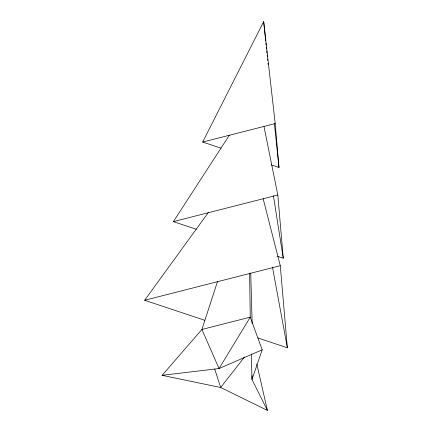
<?xml version="1.0" encoding="UTF-8"?>
<svg xmlns="http://www.w3.org/2000/svg" width="432" height="432" viewBox="0 0 432 432"><rect width="100%" height="100%" fill="white"/><g stroke="black" fill="none" stroke-linecap="round" stroke-linejoin="round"><path stroke-width="0.65" d="M252.077 375.548L251.986 379.523L267.403 410.4L220.676 387.493L162.113 375.327L201.901 329.465L217.523 281.497M249.615 273.488L250.252 317.147L262.186 349.834L251.986 379.523L251.278 354.035M221.119 148.192L202.678 142.052L263.677 21.6L275.206 123.574L278.986 167.47L271.355 164.927M196.371 229.284L173.372 221.627L229.322 135.27M204.8 320.296L144.65 300.262L208.354 212.49M244.544 356.945L220.676 387.493L214.693 369.004M262.186 349.834L219.04 368.545L162.113 375.327M202.678 142.052L275.206 123.574M173.372 221.627L277.814 195.021L264.011 126.587M144.65 300.262L280.276 265.712L263.131 198.65M277.506 256.311L283.257 258.228L277.814 195.021M257.915 337.986L287.35 347.792L280.276 265.712M256.802 364.041L267.403 410.4M272.468 266.992L287.35 347.792M273.386 195.615L283.257 258.228M263.677 21.6L265.712 41.002M265.923 43.011L266.134 45.02M266.344 47.029L266.555 49.032M266.765 51.041L266.976 53.05M267.187 55.058L267.403 57.062M267.613 59.071L267.754 60.41M268.034 63.088L268.175 64.422M274.352 123.309L278.986 167.47M250.738 273.019L252.137 323.519M250.252 317.147L219.04 368.545L201.901 329.465L250.252 317.147"/></g></svg>
